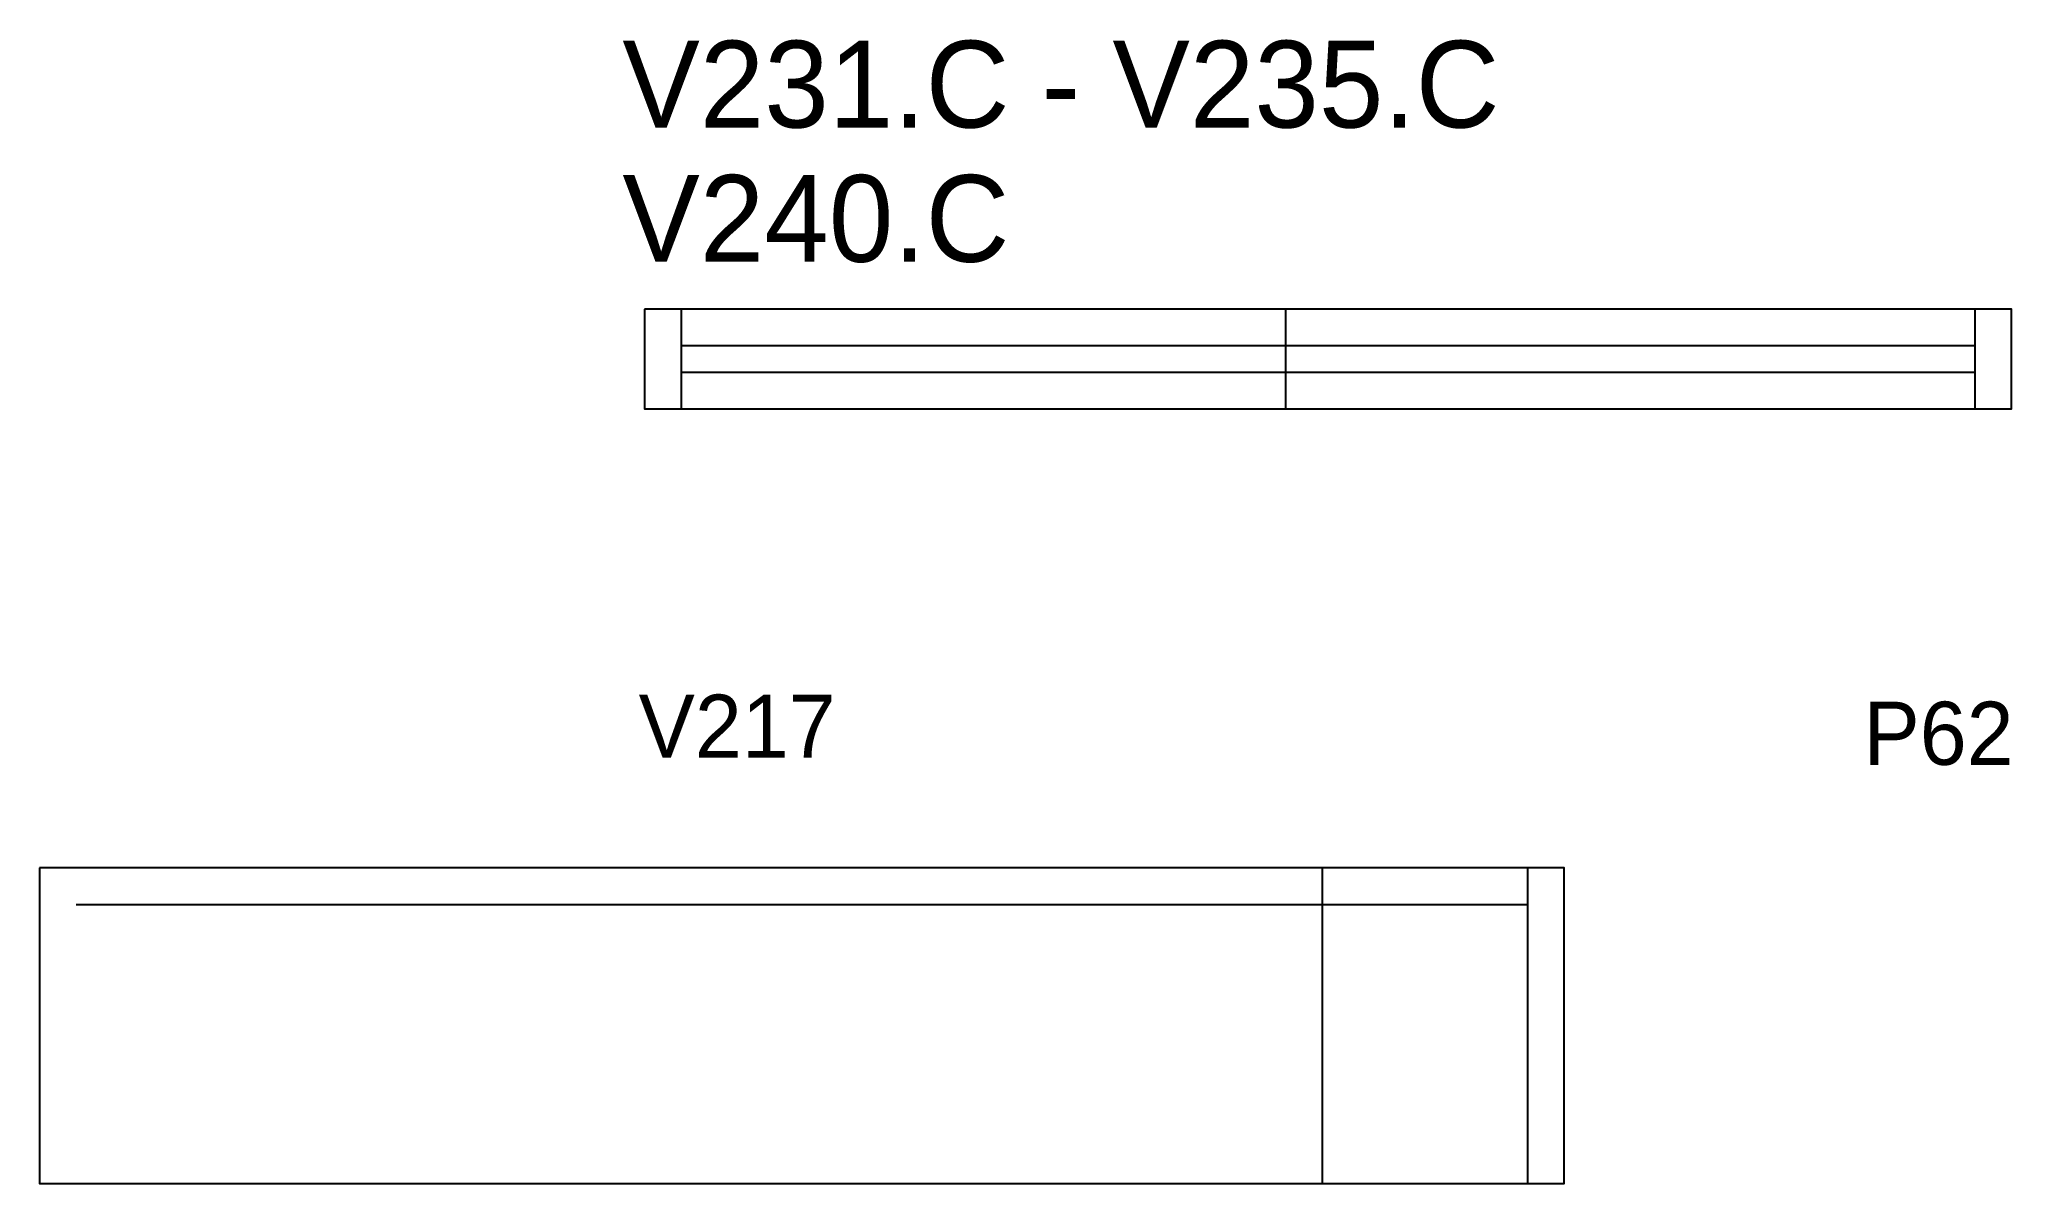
# Model space of a CAD drawing. Header units: metres. Extents: x 2599 to 2974, y 15744 to 15962.
import ezdxf

# ---------------------------------------------------------------- set-up
doc = ezdxf.new("R2010")
doc.units = ezdxf.units.M
for name, color, linetype in [('5', 7, 'Continuous'), ('NOMENCLATURA', 7, 'Continuous'), ('Painéis', 7, 'Continuous'), ('SARR_2.2x7', 7, 'Continuous')]:
    doc.layers.add(name, color=color, linetype=linetype)

msp = doc.modelspace()

# ---------------------------------------------------------------- linework, layer by layer
at = {"layer": 'Painéis', "color": 7, "lineweight": 25}
for p, q in [((2835.6, 15891.39), (2835.6, 15910.39)), ((2842.54, 15744.15), (2842.54, 15804.15))]:
    msp.add_line(p, q, dxfattribs=at)
for points in [[(2713.6, 15910.39), (2713.6, 15891.39), (2973.6, 15891.39), (2973.6, 15910.39), (2713.6, 15910.39)], [(2598.54, 15804.15), (2598.54, 15744.15), (2888.54, 15744.15), (2888.54, 15804.15), (2598.54, 15804.15)]]:
    msp.add_lwpolyline(points, dxfattribs=at)
at = {"layer": 'SARR_2.2x7', "color": 7, "lineweight": 25}
for p, q in [((2720.6, 15910.39), (2720.6, 15891.39)), ((2966.6, 15910.39), (2966.6, 15891.39)), ((2966.6, 15903.39), (2720.6, 15903.39)), ((2720.6, 15898.39), (2966.6, 15898.39)), ((2881.54, 15804.15), (2881.54, 15744.15)), ((2881.54, 15797.15), (2605.54, 15797.15))]:
    msp.add_line(p, q, dxfattribs=at)

# ---------------------------------------------------------------- texts
at = {"layer": '5', "color": 7, "lineweight": 25}
for s, p in [('V217', (2712.49, 15825.08)), ('P62', (2945.44, 15823.74))]:
    msp.add_text(s, height=12, dxfattribs=at).set_placement(p)
at = {"layer": 'NOMENCLATURA', "color": 7, "lineweight": 25}
for s, p in [('V231.C - V235.C', (2709.41, 15944.88)), ('V240.C', (2709.41, 15919.36))]:
    msp.add_text(s, height=16.5, dxfattribs=at).set_placement(p)

doc.saveas('drawing.dxf')
